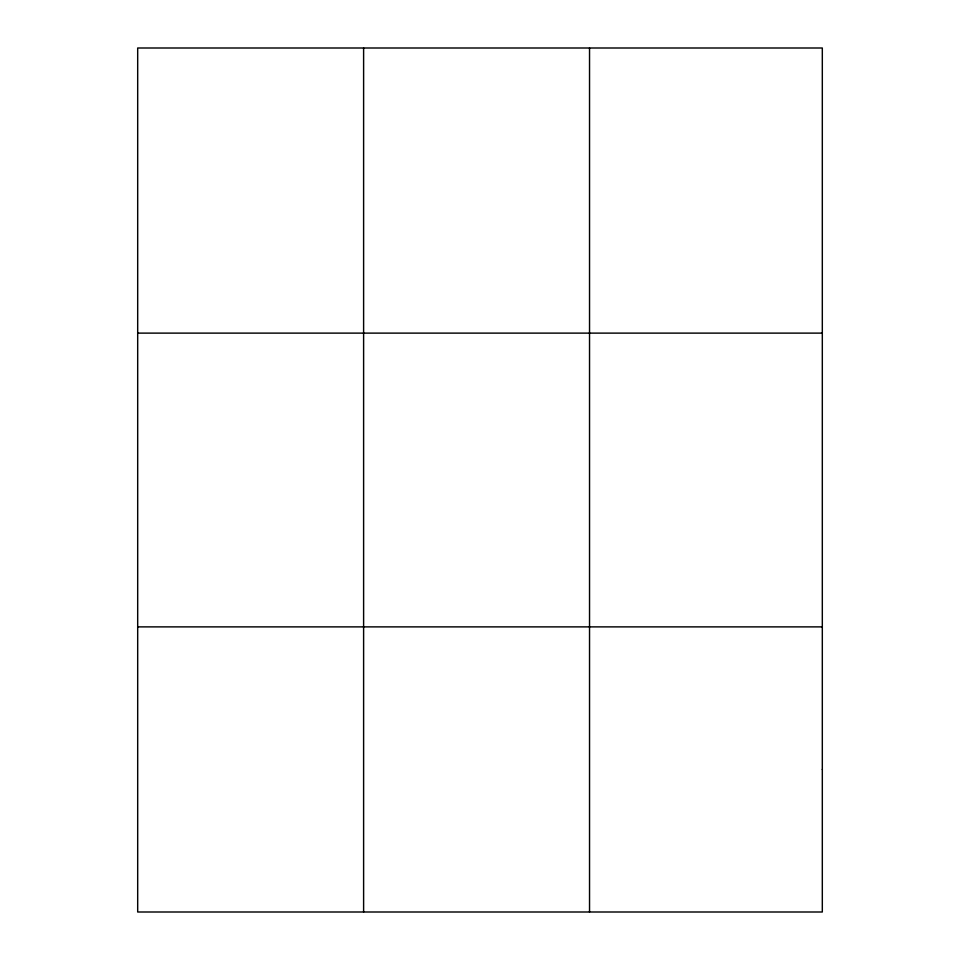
<?xml version="1.0" encoding="UTF-8"?>
<svg xmlns="http://www.w3.org/2000/svg" width="960" height="960" viewBox="0 0 960 960"><rect width="100%" height="100%" fill="white"/><g stroke="black" fill="none" stroke-linecap="round" stroke-linejoin="round"><path stroke-width="1.44" d="M363.612 48L363.612 912M589.536 48L589.536 912M137.688 333.12L822.312 333.12M137.688 626.88L822.312 626.88M822.312 769.44L822.312 912L137.688 912L137.688 48L822.312 48L822.312 769.44"/></g></svg>
